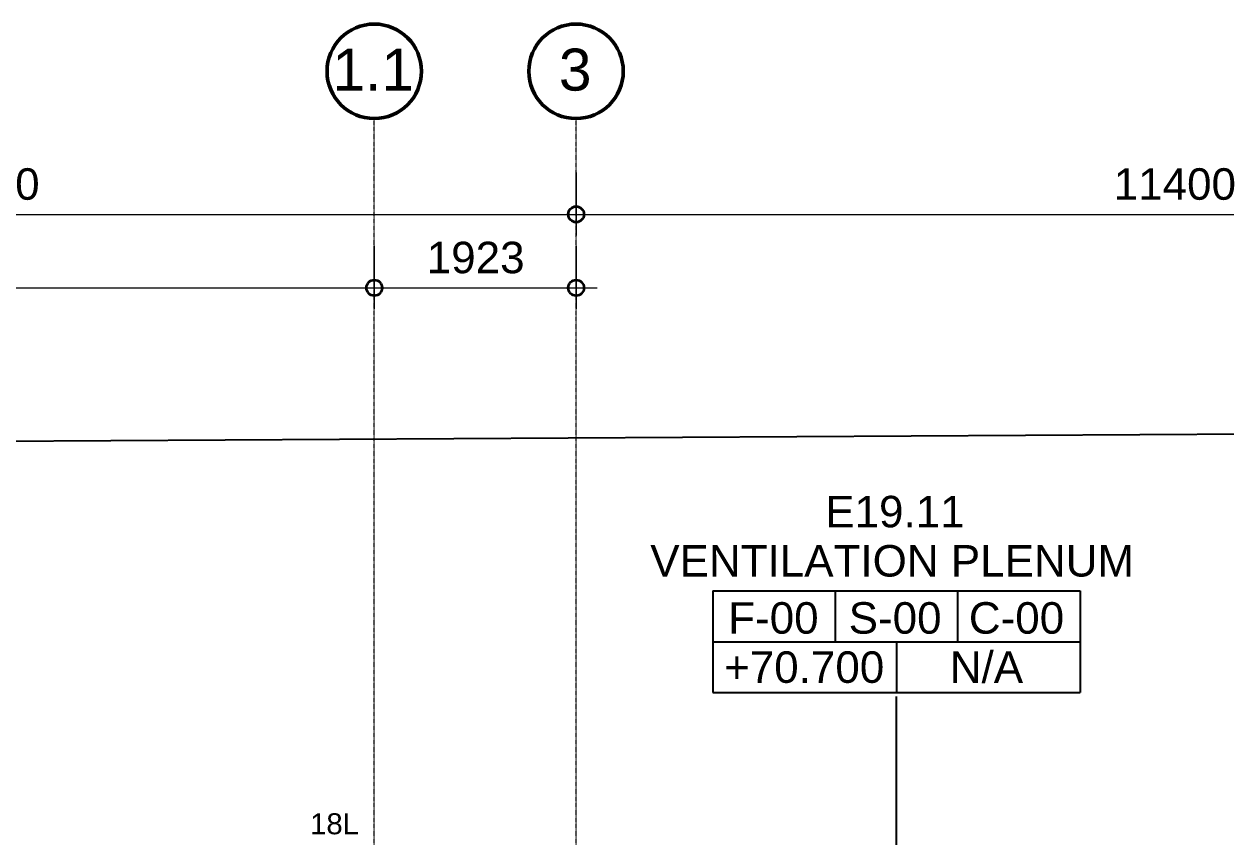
# Model space of a CAD drawing. Header units: millimetres. Extents: x -915437 to -840849, y -5243 to 29956.
# Drawn here: x -898142 to -886689, y 19457 to 27201 of the extents above; entities that cross this region are included whole.
import ezdxf

# ---------------------------------------------------------------- set-up
doc = ezdxf.new("R2010")
doc.units = ezdxf.units.MM
doc.linetypes.add('DPA_Grid _ Level 100', pattern=[10, 5.5, -1.6, 1.3, -1.6])
for name, color, linetype, lineweight in [('A-ANNO-DIMS', 1, 'Continuous', 9), ('A-ANNO-DIMS-100', 1, 'Continuous', 9), ('A-MASS', 2, 'Continuous', 35), ('A-ROOM-IDEN', 3, 'Continuous', 25), ('A-ROOM-LINE', 3, 'Continuous', 25), ('G-ANNO-TEXT', 3, 'Continuous', 9), ('S-GRID', 251, 'Continuous', 9), ('S-GRID-IDEN', 3, 'Continuous', 50)]:
    doc.layers.add(name, color=color, linetype=linetype, lineweight=lineweight)
doc.styles.add('Arial', font='arial.ttf', dxfattribs={"height": 400})
doc.styles.add('Arial_2', font='arial.ttf', dxfattribs={"height": 200})
doc.styles.add('Arial_3', font='arial.ttf', dxfattribs={"height": 300})
doc.dimstyles.new('DPA-DIM-3_0_C-C', dxfattribs={"dimscale": 304.8, "dimtxt": 306.07782, "dimasz": 0.492126, "dimexe": 0.656168, "dimexo": 0.0625, "dimgap": 0.164042, "dimtad": 1, "dimdec": 0, "dimzin": 0, "dimdsep": 46, "dimtxsty": 'Arial_3', "dimblk1": 'DOTBLANK', "dimblk2": 'DOTBLANK', "dimsah": 1, "dimcen": 0.09, "dimdle": 0.656168, "dimadec": 8, "dimazin": 0, "dimtfac": 1, "dimtdec": 4, "dimtix": 1, "dimtmove": 0, "dimatfit": 3, "dimfxl": 1.312336, "dimfxlon": 1, "dimtvp": 1, "dimtolj": 1, "dimtzin": 0, "dimarcsym": 2})

# ---------------------------------------------------------------- blocks, each defined once
blk = doc.blocks.new('Grid - 100 Scale-2291345-4211-01 ENLARGED ENTRANCE 1 GROUND LEVEL - REFLECTED CEILING PLAN')
at = {"layer": 'S-GRID-IDEN'}
blk.add_circle((0, 0), 4.5, dxfattribs=at)
blk = doc.blocks.new('DIMBLOCK1-4211-01 ENLARGED ENTRANCE 1 GROUND LEVEL - REFLECTED CEILING PLAN')
at = {"layer": 'A-ANNO-DIMS-100'}
for p, q in [((-904282, 25788), (-904282, 25188)), ((-904282, 25388), (-904282, 25788)), ((-892882, 25788), (-892882, 25188)), ((-892882, 25388), (-892882, 25788)), ((-904482, 25388), (-892882, 25388))]:
    blk.add_line(p, q, dxfattribs=at)
at = {"layer": 'A-ANNO-DIMS-100', "lineweight": 35}
for centre in [(-904282, 25388), (-892882, 25388)]:
    blk.add_circle(centre, 75, dxfattribs=at)
at = {"layer": 'A-ANNO-DIMS-100', "color": 0, "insert": (-899159, 25827), "char_height": 300, "width": 1384.41, "attachment_point": 1, "line_spacing_factor": 0.941778, "style": 'Arial_3'}
blk.add_mtext('11400', dxfattribs=at)
blk = doc.blocks.new('_DotBlank')
at = {"color": 0, "linetype": 'ByBlock', "lineweight": -2}
blk.add_line((-0.5, 0), (-1, 0), dxfattribs=at)
blk.add_circle((0, 0), 0.5, dxfattribs=at)
blk = doc.blocks.new('DIMBLOCK2-4211-01 ENLARGED ENTRANCE 1 GROUND LEVEL - REFLECTED CEILING PLAN')
at = {"layer": 'A-ANNO-DIMS-100'}
for p, q in [((-892882, 25788), (-892882, 25188)), ((-892882, 25388), (-892882, 25788)), ((-881482, 25788), (-881482, 25188)), ((-881482, 25388), (-881482, 25788)), ((-892882, 25388), (-881482, 25388))]:
    blk.add_line(p, q, dxfattribs=at)
at = {"layer": 'A-ANNO-DIMS-100', "lineweight": 35}
for centre in [(-892882, 25388), (-881482, 25388)]:
    blk.add_circle(centre, 75, dxfattribs=at)
at = {"layer": 'A-ANNO-DIMS-100', "color": 0, "insert": (-887759, 25827), "char_height": 300, "width": 1384.41, "attachment_point": 1, "line_spacing_factor": 0.941778, "style": 'Arial_3'}
blk.add_mtext('11400', dxfattribs=at)
blk = doc.blocks.new('DIMBLOCK10-4211-01 ENLARGED ENTRANCE 1 GROUND LEVEL - REFLECTED CEILING PLAN')
at = {"layer": 'A-ANNO-DIMS-100'}
for p, q in [((-904282, 25088), (-904282, 24488)), ((-904282, 24688), (-904282, 25088)), ((-894805, 25088), (-894805, 24488)), ((-894805, 24688), (-894805, 25088)), ((-904482, 24688), (-894805, 24688))]:
    blk.add_line(p, q, dxfattribs=at)
at = {"layer": 'A-ANNO-DIMS-100', "lineweight": 35}
for centre in [(-904282, 24688), (-894805, 24688)]:
    blk.add_circle(centre, 75, dxfattribs=at)
at = {"layer": 'A-ANNO-DIMS-100', "color": 0, "insert": (-900005, 25127), "char_height": 300, "width": 1107.53, "attachment_point": 1, "line_spacing_factor": 0.941778, "style": 'Arial_3'}
blk.add_mtext('9477', dxfattribs=at)
blk = doc.blocks.new('DIMBLOCK11-4211-01 ENLARGED ENTRANCE 1 GROUND LEVEL - REFLECTED CEILING PLAN')
at = {"layer": 'A-ANNO-DIMS-100'}
for p, q in [((-894805, 25088), (-894805, 24488)), ((-894805, 24688), (-894805, 25088)), ((-892882, 25088), (-892882, 24488)), ((-892882, 24688), (-892882, 25088)), ((-894805, 24688), (-892682, 24688))]:
    blk.add_line(p, q, dxfattribs=at)
at = {"layer": 'A-ANNO-DIMS-100', "lineweight": 35}
for centre in [(-894805, 24688), (-892882, 24688)]:
    blk.add_circle(centre, 75, dxfattribs=at)
at = {"layer": 'A-ANNO-DIMS-100', "color": 0, "insert": (-894305, 25127), "char_height": 300, "width": 1107.53, "attachment_point": 1, "line_spacing_factor": 0.941778, "style": 'Arial_3'}
blk.add_mtext('1923', dxfattribs=at)
blk = doc.blocks.new('DPA_Room Tag Box - Standard-4486259-4211-01 ENLARGED ENTRANCE 1 GROUND LEVEL - REFLECTED CEILING PLAN')
at = {"layer": 'A-ROOM-LINE'}
for p, q in [((-17.5, -2.94), (-17.5, -12.6)), ((-17.5, -2.94), (17.5, -2.94)), ((-5.83, -2.94), (-5.83, -7.77)), ((5.83, -2.94), (5.83, -7.77)), ((17.5, -2.94), (17.5, -12.6)), ((-17.5, -7.77), (17.5, -7.77)), ((0, -7.77), (0, -12.6)), ((-17.5, -12.6), (17.5, -12.6))]:
    blk.add_line(p, q, dxfattribs=at)

msp = doc.modelspace()

# ---------------------------------------------------------------- linework, layer by layer
at = {"layer": 'A-MASS', "lineweight": 25}
msp.add_line((-885805.9, 23297.7), (-909284.6, 23160.1), dxfattribs=at)
at = {"layer": 'A-ROOM-IDEN'}
msp.add_line((-889830.1, 14486.5), (-889830.1, 20793.8), dxfattribs=at)
at = {"layer": 'S-GRID', "linetype": 'DPA_Grid _ Level 100'}
for p, q in [((-894805.4, -5243.1), (-894805.4, 26301)), ((-892882.4, -5243.1), (-892882.4, 26301))]:
    msp.add_line(p, q, dxfattribs=at)

# ---------------------------------------------------------------- block references
at = {"layer": 'A-ROOM-IDEN', "xscale": 99.99999999999993, "yscale": 99.99999999999993, "zscale": 99.99999999999993}
msp.add_blockref('DPA_Room Tag Box - Standard-4486259-4211-01 ENLARGED ENTRANCE 1 GROUND LEVEL - REFLECTED CEILING PLAN', (-889830.1, 22093.8), dxfattribs=at)
at = {"layer": 'S-GRID-IDEN', "xscale": 99.99999999999993, "yscale": 99.99999999999993, "zscale": 99.99999999999993}
for p in [(-894805.4, 26751), (-892882.4, 26751)]:
    msp.add_blockref('Grid - 100 Scale-2291345-4211-01 ENLARGED ENTRANCE 1 GROUND LEVEL - REFLECTED CEILING PLAN', p, dxfattribs=at)

# ---------------------------------------------------------------- texts
at = {"layer": 'A-ROOM-IDEN', "lineweight": 9, "char_height": 300, "attachment_point": 1, "style": 'Arial_3'}
for s, insert, width in [('E19.11', (-890507.7, 22706.4), 1643.459), ('VENTILATION PLENUM', (-892175.1, 22237.5), 5675.947), ('F-00', (-891432.7, 21693.3), 1058.227), ('S-00', (-890284.6, 21693.3), 1090.295), ('C-00', (-889139.5, 21693.3), 1114.346), ('+70.700', (-891471.8, 21224.6), 1883.966), ('N/A', (-889321, 21224.6), 857.806)]:
    msp.add_mtext(s, dxfattribs=dict(at, insert=insert, width=width))
at = {"layer": 'G-ANNO-TEXT', "color": 7, "insert": (-895416.7, 19682.4), "char_height": 200, "width": 577.215, "attachment_point": 1, "style": 'Arial_2'}
msp.add_mtext('18L', dxfattribs=at)
at = {"layer": 'S-GRID-IDEN', "lineweight": 9, "char_height": 400, "attachment_point": 1, "style": 'Arial'}
for s, insert, width in [('1.1', (-895203.2, 26966.9), 945.991), ('3', (-893045.7, 26966.9), 376.793)]:
    msp.add_mtext(s, dxfattribs=dict(at, insert=insert, width=width))

# ---------------------------------------------------------------- dimensions: what is measured, and where the dimension line sits
at = {"layer": 'A-ANNO-DIMS'}
for base, p1, p2, override, picture, middle in [((-892882.4, 25388), (-904282.4, 25788), (-892882.4, 25788), {"dimpost": '<>', "dimfxl": 11400}, 'DIMBLOCK1-4211-01 ENLARGED ENTRANCE 1 GROUND LEVEL - REFLECTED CEILING PLAN', (-898582.4, 25591.2)), ((-881482.4, 25388), (-892882.4, 25788), (-881482.4, 25788), {"dimpost": '<>', "dimfxl": 11400}, 'DIMBLOCK2-4211-01 ENLARGED ENTRANCE 1 GROUND LEVEL - REFLECTED CEILING PLAN', (-887182.4, 25591.2)), ((-894805.4, 24688), (-904282.4, 25088), (-894805.4, 25088), {"dimpost": '<>', "dimfxl": 9477.000119}, 'DIMBLOCK10-4211-01 ENLARGED ENTRANCE 1 GROUND LEVEL - REFLECTED CEILING PLAN', (-899543.9, 24891.2)), ((-892882.4, 24688), (-894805.4, 25088), (-892882.4, 25088), {"dimpost": '<>', "dimfxl": 1922.999881}, 'DIMBLOCK11-4211-01 ENLARGED ENTRANCE 1 GROUND LEVEL - REFLECTED CEILING PLAN', (-893843.9, 24891.3))]:
    dim = msp.add_linear_dim(base=base, p1=p1, p2=p2, dimstyle='DPA-DIM-3_0_C-C', override=override, dxfattribs=at)
    dim.commit()
    dim.dimension.update_dxf_attribs({"geometry": picture, "text_midpoint": middle})

doc.saveas('drawing.dxf')
